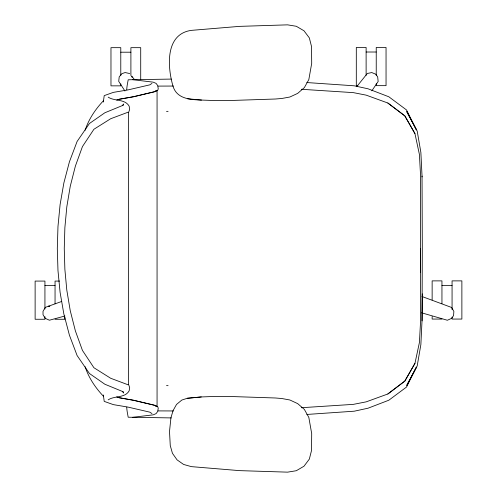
<?xml version="1.0" encoding="UTF-8"?>
<svg xmlns="http://www.w3.org/2000/svg" width="497" height="497" viewBox="0 0 497 497"><rect width="100%" height="100%" fill="white"/><g stroke="black" fill="none" stroke-linecap="round" stroke-linejoin="round"><path stroke-width="0.75" d="M301.294 407.726L353.386 404.359L366.183 401.856L387.853 393.978L404.794 381.118L414.952 363.369L419.418 342.501L420.642 319.894L420.437 248.5M306.792 414.455L354.268 411.193L368.041 408.205L388.822 400.222L406.521 387.045L416.418 367.134L406.726 385.442L417.194 365.922L420.866 344.607L422.052 320.105L422.307 248.5L422.034 176.118L420.866 152.393L417.194 131.078L406.726 111.558L416.418 129.866L406.521 109.955L388.822 96.778L368.041 88.795L354.268 85.807L306.792 82.545M126.754 407.161C126.803 410.609 127.623 413.808 128.183 417.219L171.285 417.915M422.034 320.882L422.301 293.857M122.983 105.482L123.405 103.997L122.908 105.364L104.886 112.751L89.435 123.505L77.097 141.471L69.425 161.798L63.852 183.002L60.094 204.627L57.975 226.508L57.31 248.5L57.975 270.492L60.094 292.373L63.852 313.998L69.425 335.202L77.097 355.529L89.435 373.495L104.886 384.249L122.908 391.636L123.405 393.003L122.983 391.518M85.117 130.295C88.727 119.069 95.561 109.042 103.624 100.556L103.339 101.997L104.221 95.617L113.397 92.361L127.841 89.938L149.802 84.85L151.976 83.409M128.692 112.173L129.667 109.458L129.164 106.178C124.921 98.667 114.496 101.444 108.184 97.139M414.952 363.369L404.794 381.118L387.853 393.978M371.837 90.827L378.149 81.489L377.67 76.867L375.639 74.146L371.75 72.562L367.308 73.488L356.74 86.64M108.184 399.861C114.496 395.556 124.921 398.333 129.164 390.822L129.667 387.542L128.692 384.827M156.48 90.628L154.157 91.877L133.569 96.778L119.46 99.139L116.696 100.108M155.045 91.38L156.387 90.671M154.946 91.709L157.717 90.261L158.245 88.864L157.729 85.577L156.064 83.378L153.213 82.16L132.693 79.675M128.052 112.216L110.669 118.74L93.914 129.27L82.452 146.572L75.364 166.153L70.245 186.319L66.809 206.858L64.877 227.626L64.262 248.5L64.877 269.374L66.809 290.142L70.245 310.681L75.364 330.847L82.452 350.428L93.914 367.73L110.669 378.26L128.052 384.784M61.727 301.437L45.333 307.37L43.003 311.389L43.04 314.787L45.258 318.353L49.396 320.217L64.933 316.005M117.41 99.661L133.525 96.679M187.294 398.277L181.815 400.066L176.516 404.452L173.055 410.634L170.943 417.766L169.508 431.458L170.266 445.604L172.447 453.32L177.069 459.862L183.604 464.453L191.37 466.633L239.529 470.634L287.589 472.15L296.305 470.721L303.984 466.223L309.333 459.11L311.52 450.493L311.7 433.657L308.83 417.443L304.375 409.416L297.678 403.62L289.881 399.992L281.793 398.513L275.326 397.985L232.428 396.563L214.257 396.463L201.285 396.948L187.294 398.277L201.285 396.948M154.368 91.734L134.258 96.505M132.693 417.325L153.213 414.84L156.064 413.622L157.729 411.423L158.245 408.136L157.717 406.739L154.946 405.291M166.532 111.384L168.079 111.34M158.027 86.099L173.416 86.049M173.416 410.951L158.027 410.901M366.121 52.011L376.235 52.011M120.783 52.204L130.897 52.204M357.815 85.652L356.306 85.652L356.306 47.476L366.121 47.476L366.121 75.376M59.578 281.078L55.049 281.078L55.049 303.841M441.951 285.415L452.065 285.415M44.935 285.613L55.049 285.613M441.951 319.062L432.142 319.062L432.142 316.502M55.049 319.26L64.859 319.26L64.859 317.341M171.285 79.085L128.183 79.781C127.623 83.192 126.803 86.391 126.754 89.839M49.725 306.27L48.284 306.251L49.799 306.332M166.532 385.616L168.079 385.66M201.285 100.052L214.257 100.537L232.428 100.437L275.326 99.015L281.793 98.487L289.881 97.008L297.678 93.38L304.375 87.584L308.83 79.557L311.7 63.343L311.52 46.507L309.333 37.89L303.984 30.777L296.305 26.279L287.589 24.85L239.529 26.366L191.37 30.367C164.818 34.038 167.464 67.312 173.055 86.366C176.963 98.946 190.357 99.667 201.285 100.052L187.294 98.723M301.294 89.274L353.386 92.641L366.183 95.144L387.853 103.022L404.806 115.826L414.952 133.631L419.418 154.499L420.642 177.106L420.437 272.455M133.525 400.321L117.41 397.339M129.686 73.531L125.138 72.556L121.92 73.643L119.212 76.855L118.721 81.365L124.915 90.994M134.258 400.495L154.368 405.266M421.655 312.824L447.356 320.254L451.599 318.372L453.562 315.601L453.867 311.408L451.618 307.475L421.984 296.504M116.696 396.892L119.46 397.861L133.569 400.222L154.157 405.123L156.48 406.372M155.045 405.62L156.387 406.329M151.976 413.591L149.802 412.15L127.841 407.062L113.397 404.639L104.221 401.383L103.339 395.003L103.624 396.444C95.561 387.958 88.727 377.931 85.117 366.705M387.853 103.022L404.794 115.882L414.952 133.631M134.364 79.495L131.662 75.991L132.09 77.37M422.034 176.118L422.052 176.895M452.065 309.513L452.065 280.88L461.875 280.88L461.875 319.062L452.065 319.062L452.065 317.142M441.951 303.642L441.951 280.88L432.142 280.88L432.142 299.971M376.235 75.376L376.235 47.476L386.045 47.476L386.045 85.652L376.235 85.652L376.235 83.738M157.064 90.317L157.064 406.683M140.713 79.408L140.713 47.669L130.897 47.669L130.897 75.569M128.468 112.428L128.468 384.572M120.783 75.569L120.783 47.669L110.974 47.669L110.974 85.851L120.783 85.851L120.783 83.931M44.935 308.979L44.935 281.078L35.125 281.078L35.125 319.26L44.935 319.26L44.935 316.701"/></g></svg>
